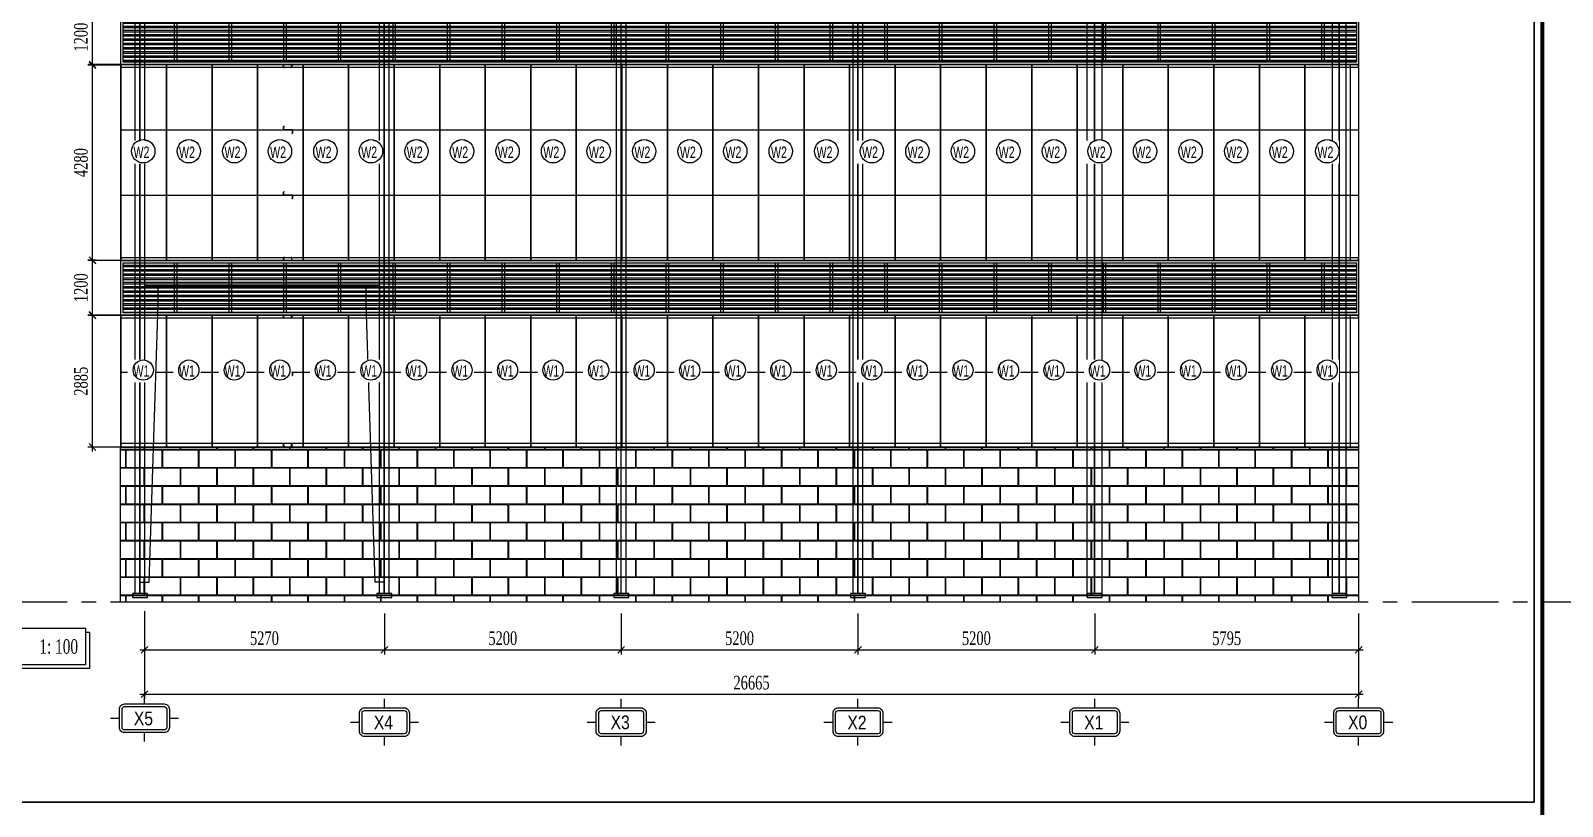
# Model space of a CAD drawing. Header units: inches. Extents: x 315041 to 662841, y -45540 to -35018.
# Drawn here: x 331642.9 to 331979.3, y -38640 to -38469.7 of the extents above; entities that cross this region are included whole.
import ezdxf
from ezdxf.enums import TextEntityAlignment as Align

# ---------------------------------------------------------------- set-up
doc = ezdxf.new("R2010")
doc.units = ezdxf.units.IN
doc.header["$MEASUREMENT"] = 0
doc.linetypes.add('CENTER2', pattern=[28.575, 19.05, -3.175, 3.175, -3.175])
doc.layers.add('0_HATCH', color=252, linetype='Continuous', lineweight=9)
for name, color, linetype in [('2', 2, 'Continuous'), ('3', 3, 'Continuous'), ('4', 4, 'Continuous'), ('7', 7, 'Continuous'), ('8', 8, 'Continuous'), ('9', 9, 'Continuous'), ('BAO KHUNG', 31, 'Continuous')]:
    doc.layers.add(name, color=color, linetype=linetype)
doc.styles.add('hx2', font='VHARIALN.TTF')
doc.styles.add('ST1', font='times.ttf', dxfattribs={"width": 0.7})
doc.styles.add('ST1H', font='vnshxh.shx', dxfattribs={"width": 0.7})
doc.dimstyles.new('100', dxfattribs={"dimtxt": 3, "dimasz": 1.5, "dimexe": 1, "dimexo": 0, "dimgap": 1, "dimtad": 1, "dimdec": 0, "dimlfac": 100, "dimzin": 0, "dimdsep": 46, "dimtxsty": 'ST1', "dimblk": 'OBLIQUE', "dimcen": 1, "dimdle": 1, "dimclrd": 8, "dimclre": 8, "dimclrt": 3, "dimadec": 0, "dimazin": 0, "dimtfac": 1, "dimtdec": 0, "dimtix": 1, "dimtmove": 1, "dimatfit": 3, "dimfxl": 0, "dimtfill": 1, "dimtolj": 1, "dimtzin": 0, "dimlwd": -1, "dimlwe": -1, "dimarcsym": 1})

# ---------------------------------------------------------------- blocks, each defined once
blk = doc.blocks.new('A$C75D82031')
at = {"layer": '7', "color": 147, "linetype": 'Continuous'}
blk.add_lwpolyline([(12.33, 57.61), (581.67, 57.61), (581.67, 409.19), (12.33, 409.19)], close=True, dxfattribs=at)
at = {"layer": 'BAO KHUNG', "color": 167, "linetype": 'Continuous', "const_width": 0.871}
blk.add_lwpolyline([(10.59, 9.07), (583.41, 9.07), (583.41, 410.93), (10.59, 410.93)], close=True, dxfattribs=at)
blk = doc.blocks.new('TENTRUC')
at = {"layer": '7'}
for p, q in [((0, 8.27), (0, 10.26)), ((-7.48, 5.13), (-5.48, 5.13)), ((5.48, 5.13), (7.48, 5.13)), ((0, 0), (0, 2))]:
    blk.add_line(p, q, dxfattribs=at)
blk.add_lwpolyline([(-4.36, 8.27), (4.36, 8.27, -0.414214), (5.48, 7.14), (5.48, 3.12, -0.414214), (4.36, 2), (-4.36, 2, -0.414214), (-5.48, 3.12), (-5.48, 7.14, -0.414214)], format="xyb", close=True, dxfattribs=at)
at = {"layer": '8', "ltscale": 15}
blk.add_lwpolyline([(-4.36, 7.68), (4.36, 7.68, -0.414214), (4.9, 7.14), (4.9, 3.12, -0.414214), (4.36, 2.58), (-4.36, 2.58, -0.414214), (-4.9, 3.12), (-4.9, 7.14, -0.414214)], format="xyb", close=True, dxfattribs=at)
at = {"layer": '3', "style": 'hx2'}
blk.add_attdef('TR', text='', height=2.9, dxfattribs=at).set_placement((-0.16, 3.83), align=Align.CENTER)
blk = doc.blocks.new('_Oblique')
at = {"color": 0, "linetype": 'ByBlock', "lineweight": -2}
blk.add_line((-0.5, -0.5), (0.5, 0.5), dxfattribs=at)
blk = doc.blocks.new('*D971')
at = {"color": 8, "linetype": 'Continuous', "transparency": 16777216}
for p, q in [((331667.89, -38597.13), (331667.89, -38606.65)), ((331720.59, -38597.68), (331720.59, -38606.65)), ((331666.89, -38605.65), (331721.59, -38605.65))]:
    blk.add_line(p, q, dxfattribs=at)
at = {"layer": 'Defpoints', "color": 0, "transparency": 16777216}
for p in [(331667.89, -38597.13), (331720.59, -38597.68), (331720.59, -38605.65)]:
    blk.add_point(p, dxfattribs=at)
at = {"color": 8, "transparency": 16777216, "xscale": 1.5, "yscale": 1.5, "zscale": 1.5, "rotation": 180}
blk.add_blockref('_Oblique', (331667.89, -38605.65), dxfattribs=at)
at = {"color": 8, "transparency": 16777216, "xscale": 1.5, "yscale": 1.5, "zscale": 1.5}
blk.add_blockref('_Oblique', (331720.59, -38605.65), dxfattribs=at)
at = {"color": 3, "transparency": 16777216, "insert": (331694.24, -38603.12), "char_height": 3, "attachment_point": 5, "style": 'ST1', "bg_fill": 3, "box_fill_scale": 1.25, "bg_fill_color": 256, "bg_fill_true_color": 13158600, "bg_fill_transparency": 11135512}
blk.add_mtext('\\A1;5270', dxfattribs=at)
blk = doc.blocks.new('*D972')
at = {"color": 8, "linetype": 'Continuous', "transparency": 16777216}
for p, q in [((331720.59, -38597.68), (331720.59, -38606.65)), ((331772.59, -38597.68), (331772.59, -38606.65)), ((331719.59, -38605.65), (331773.59, -38605.65))]:
    blk.add_line(p, q, dxfattribs=at)
at = {"layer": 'Defpoints', "color": 0, "transparency": 16777216}
for p in [(331720.59, -38597.68), (331772.59, -38597.68), (331772.59, -38605.65)]:
    blk.add_point(p, dxfattribs=at)
at = {"color": 8, "transparency": 16777216, "xscale": 1.5, "yscale": 1.5, "zscale": 1.5, "rotation": 180}
blk.add_blockref('_Oblique', (331720.59, -38605.65), dxfattribs=at)
at = {"color": 8, "transparency": 16777216, "xscale": 1.5, "yscale": 1.5, "zscale": 1.5}
blk.add_blockref('_Oblique', (331772.59, -38605.65), dxfattribs=at)
at = {"color": 3, "transparency": 16777216, "insert": (331746.59, -38603.12), "char_height": 3, "attachment_point": 5, "style": 'ST1', "bg_fill": 3, "box_fill_scale": 1.25, "bg_fill_color": 256, "bg_fill_true_color": 13158600, "bg_fill_transparency": 11615368}
blk.add_mtext('\\A1;5200', dxfattribs=at)
blk = doc.blocks.new('*D973')
at = {"color": 8, "linetype": 'Continuous', "transparency": 16777216}
for p, q in [((331772.59, -38597.68), (331772.59, -38606.65)), ((331824.59, -38597.68), (331824.59, -38606.65)), ((331771.59, -38605.65), (331825.59, -38605.65))]:
    blk.add_line(p, q, dxfattribs=at)
at = {"layer": 'Defpoints', "color": 0, "transparency": 16777216}
for p in [(331772.59, -38597.68), (331824.59, -38597.68), (331824.59, -38605.65)]:
    blk.add_point(p, dxfattribs=at)
at = {"color": 8, "transparency": 16777216, "xscale": 1.5, "yscale": 1.5, "zscale": 1.5, "rotation": 180}
blk.add_blockref('_Oblique', (331772.59, -38605.65), dxfattribs=at)
at = {"color": 8, "transparency": 16777216, "xscale": 1.5, "yscale": 1.5, "zscale": 1.5}
blk.add_blockref('_Oblique', (331824.59, -38605.65), dxfattribs=at)
at = {"color": 3, "transparency": 16777216, "insert": (331798.59, -38603.12), "char_height": 3, "attachment_point": 5, "style": 'ST1', "bg_fill": 3, "box_fill_scale": 1.25, "bg_fill_color": 256, "bg_fill_true_color": 13158600, "bg_fill_transparency": 0}
blk.add_mtext('\\A1;5200', dxfattribs=at)
blk = doc.blocks.new('*D974')
at = {"color": 8, "linetype": 'Continuous', "transparency": 16777216}
for p, q in [((331824.59, -38597.68), (331824.59, -38606.65)), ((331876.59, -38597.68), (331876.59, -38606.65)), ((331823.59, -38605.65), (331877.59, -38605.65))]:
    blk.add_line(p, q, dxfattribs=at)
at = {"layer": 'Defpoints', "color": 0, "transparency": 16777216}
for p in [(331824.59, -38597.68), (331876.59, -38597.68), (331876.59, -38605.65)]:
    blk.add_point(p, dxfattribs=at)
at = {"color": 8, "transparency": 16777216, "xscale": 1.5, "yscale": 1.5, "zscale": 1.5, "rotation": 180}
blk.add_blockref('_Oblique', (331824.59, -38605.65), dxfattribs=at)
at = {"color": 8, "transparency": 16777216, "xscale": 1.5, "yscale": 1.5, "zscale": 1.5}
blk.add_blockref('_Oblique', (331876.59, -38605.65), dxfattribs=at)
at = {"color": 3, "transparency": 16777216, "insert": (331850.59, -38603.12), "char_height": 3, "attachment_point": 5, "style": 'ST1', "bg_fill": 3, "box_fill_scale": 1.25, "bg_fill_color": 256, "bg_fill_true_color": 13158600, "bg_fill_transparency": 11615368}
blk.add_mtext('\\A1;5200', dxfattribs=at)
blk = doc.blocks.new('*D975')
at = {"color": 8, "linetype": 'Continuous', "transparency": 16777216}
for p, q in [((331876.59, -38597.68), (331876.59, -38606.65)), ((331934.54, -38597.68), (331934.54, -38606.65)), ((331875.59, -38605.65), (331935.54, -38605.65))]:
    blk.add_line(p, q, dxfattribs=at)
at = {"layer": 'Defpoints', "color": 0, "transparency": 16777216}
for p in [(331876.59, -38597.68), (331934.54, -38597.68), (331934.54, -38605.65)]:
    blk.add_point(p, dxfattribs=at)
at = {"color": 8, "transparency": 16777216, "xscale": 1.5, "yscale": 1.5, "zscale": 1.5, "rotation": 180}
blk.add_blockref('_Oblique', (331876.59, -38605.65), dxfattribs=at)
at = {"color": 8, "transparency": 16777216, "xscale": 1.5, "yscale": 1.5, "zscale": 1.5}
blk.add_blockref('_Oblique', (331934.54, -38605.65), dxfattribs=at)
at = {"color": 3, "transparency": 16777216, "insert": (331905.56, -38603.12), "char_height": 3, "attachment_point": 5, "style": 'ST1', "bg_fill": 3, "box_fill_scale": 1.25, "bg_fill_color": 256, "bg_fill_true_color": 13158600, "bg_fill_transparency": 11615368}
blk.add_mtext('\\A1;5795', dxfattribs=at)
blk = doc.blocks.new('*D976')
at = {"color": 8, "linetype": 'Continuous', "transparency": 16777216}
for p, q in [((331667.89, -38597.68), (331667.89, -38616.4)), ((331934.54, -38597.68), (331934.54, -38616.4)), ((331666.89, -38615.4), (331935.54, -38615.4))]:
    blk.add_line(p, q, dxfattribs=at)
at = {"layer": 'Defpoints', "color": 0, "transparency": 16777216}
for p in [(331667.89, -38597.68), (331934.54, -38597.68), (331934.54, -38615.4)]:
    blk.add_point(p, dxfattribs=at)
at = {"color": 8, "transparency": 16777216, "xscale": 1.5, "yscale": 1.5, "zscale": 1.5, "rotation": 180}
blk.add_blockref('_Oblique', (331667.89, -38615.4), dxfattribs=at)
at = {"color": 8, "transparency": 16777216, "xscale": 1.5, "yscale": 1.5, "zscale": 1.5}
blk.add_blockref('_Oblique', (331934.54, -38615.4), dxfattribs=at)
at = {"color": 3, "transparency": 16777216, "insert": (331801.21, -38612.87), "char_height": 3, "attachment_point": 5, "style": 'ST1', "bg_fill": 3, "box_fill_scale": 1.25, "bg_fill_color": 256, "bg_fill_true_color": 13158600, "bg_fill_transparency": 4522052}
blk.add_mtext('\\A1;26665', dxfattribs=at)
blk = doc.blocks.new('225')
at = {"true_color": 0xc0a22a}
h = blk.add_hatch(dxfattribs=at)
h.set_pattern_fill('ANSI32', color=42, scale=2.5, angle=135, style=0)
h.set_pattern_definition([(180, (6350.22, -4524.031), (-2e-16, -0.9375), []), (180, (6349.9075, -4523.7185), (-2e-16, -0.9375), [])])
h.paths.add_polyline_path([(330935.33, -41865.87), (331206.13, -41865.87), (331206.13, -41876.87), (330935.33, -41876.87)])
at = {"color": 42, "true_color": 0xc0a22a}
for points in [[(330934.83, -41865.37), (331206.63, -41865.37), (331206.63, -41877.37), (330934.83, -41877.37)], [(330935.33, -41865.87), (331206.13, -41865.87), (331206.13, -41876.87), (330935.33, -41876.87)], [(330947.07, -41865.87), (330947.07, -41876.87), (330946.57, -41876.87), (330946.57, -41865.87)], [(330959.07, -41865.87), (330959.07, -41876.87), (330958.57, -41876.87), (330958.57, -41865.87)], [(330971.07, -41865.87), (330971.07, -41876.87), (330970.57, -41876.87), (330970.57, -41865.87)], [(330983.07, -41865.87), (330983.07, -41876.87), (330982.57, -41876.87), (330982.57, -41865.87)], [(330995.07, -41865.87), (330995.07, -41876.87), (330994.57, -41876.87), (330994.57, -41865.87)], [(331007.07, -41865.87), (331007.07, -41876.87), (331006.57, -41876.87), (331006.57, -41865.87)], [(331019.07, -41865.87), (331019.07, -41876.87), (331018.57, -41876.87), (331018.57, -41865.87)], [(331031.07, -41865.87), (331031.07, -41876.87), (331030.57, -41876.87), (331030.57, -41865.87)], [(331043.07, -41865.87), (331043.07, -41876.87), (331042.57, -41876.87), (331042.57, -41865.87)], [(331055.07, -41865.87), (331055.07, -41876.87), (331054.57, -41876.87), (331054.57, -41865.87)], [(331067.07, -41865.87), (331067.07, -41876.87), (331066.57, -41876.87), (331066.57, -41865.87)], [(331079.07, -41865.87), (331079.07, -41876.87), (331078.57, -41876.87), (331078.57, -41865.87)], [(331091.07, -41865.87), (331091.07, -41876.87), (331090.57, -41876.87), (331090.57, -41865.87)], [(331103.07, -41865.87), (331103.07, -41876.87), (331102.57, -41876.87), (331102.57, -41865.87)], [(331115.07, -41865.87), (331115.07, -41876.87), (331114.57, -41876.87), (331114.57, -41865.87)], [(331127.07, -41865.87), (331127.07, -41876.87), (331126.57, -41876.87), (331126.57, -41865.87)], [(331139.07, -41865.87), (331139.07, -41876.87), (331138.57, -41876.87), (331138.57, -41865.87)], [(331151.07, -41865.87), (331151.07, -41876.87), (331150.57, -41876.87), (331150.57, -41865.87)], [(331163.07, -41865.87), (331163.07, -41876.87), (331162.57, -41876.87), (331162.57, -41865.87)], [(331175.07, -41865.87), (331175.07, -41876.87), (331174.57, -41876.87), (331174.57, -41865.87)], [(331187.07, -41865.87), (331187.07, -41876.87), (331186.57, -41876.87), (331186.57, -41865.87)], [(331187.07, -41865.87), (331187.07, -41876.87), (331186.57, -41876.87), (331186.57, -41865.87)], [(331187.07, -41865.87), (331187.07, -41876.87), (331186.57, -41876.87), (331186.57, -41865.87)], [(331199.07, -41865.87), (331199.07, -41876.87), (331198.57, -41876.87), (331198.57, -41865.87)]]:
    blk.add_lwpolyline(points, close=True, dxfattribs=at)
blk = doc.blocks.new('*D1064')
at = {"color": 8, "linetype": 'Continuous', "transparency": 16777216}
for p, q in [((331662.74, -38520.17), (331655.48, -38520.17)), ((331656.48, -38533.17), (331656.48, -38519.17)), ((331662.74, -38532.17), (331655.48, -38532.17))]:
    blk.add_line(p, q, dxfattribs=at)
at = {"layer": 'Defpoints', "color": 0, "transparency": 16777216}
for p in [(331656.48, -38520.17), (331662.74, -38520.17), (331662.74, -38532.17)]:
    blk.add_point(p, dxfattribs=at)
at = {"color": 8, "transparency": 16777216, "xscale": 1.5, "yscale": 1.5, "zscale": 1.5}
for p, rotation in [((331656.48, -38520.17), 90), ((331656.48, -38532.17), 270)]:
    blk.add_blockref('_Oblique', p, dxfattribs=dict(at, rotation=rotation))
at = {"color": 3, "transparency": 16777216, "insert": (331653.95, -38526.17), "char_height": 3, "attachment_point": 5, "rotation": 90, "style": 'ST1', "bg_fill": 3, "box_fill_scale": 1.25, "bg_fill_color": 256, "bg_fill_true_color": 13158600, "bg_fill_transparency": 1019152}
blk.add_mtext('\\A1;1200', dxfattribs=at)
blk = doc.blocks.new('*D1065')
at = {"color": 8, "linetype": 'Continuous', "transparency": 16777216}
for p, q in [((331656.48, -38478.17), (331656.48, -38464.17)), ((331662.74, -38465.17), (331655.48, -38465.17)), ((331662.74, -38477.17), (331655.48, -38477.17))]:
    blk.add_line(p, q, dxfattribs=at)
at = {"layer": 'Defpoints', "color": 0, "transparency": 16777216}
for p in [(331656.48, -38465.17), (331662.74, -38465.17), (331662.74, -38477.17)]:
    blk.add_point(p, dxfattribs=at)
at = {"color": 8, "transparency": 16777216, "xscale": 1.5, "yscale": 1.5, "zscale": 1.5}
for p, rotation in [((331656.48, -38465.17), 90), ((331656.48, -38477.17), 270)]:
    blk.add_blockref('_Oblique', p, dxfattribs=dict(at, rotation=rotation))
at = {"color": 3, "transparency": 16777216, "insert": (331653.95, -38471.17), "char_height": 3, "attachment_point": 5, "rotation": 90, "style": 'ST1', "bg_fill": 3, "box_fill_scale": 1.25, "bg_fill_color": 256, "bg_fill_true_color": 13158600, "bg_fill_transparency": 1019152}
blk.add_mtext('\\A1;1200', dxfattribs=at)
blk = doc.blocks.new('*D1068')
at = {"color": 8, "linetype": 'Continuous', "transparency": 16777216}
for p, q in [((331656.48, -38562.13), (331656.48, -38531.27)), ((331662.74, -38532.27), (331655.48, -38532.27)), ((331662.74, -38561.13), (331655.48, -38561.13))]:
    blk.add_line(p, q, dxfattribs=at)
at = {"layer": 'Defpoints', "color": 0, "transparency": 16777216}
for p in [(331656.48, -38532.27), (331662.74, -38532.27), (331662.74, -38561.13)]:
    blk.add_point(p, dxfattribs=at)
at = {"color": 8, "transparency": 16777216, "xscale": 1.5, "yscale": 1.5, "zscale": 1.5}
for p, rotation in [((331656.48, -38532.27), 90), ((331656.48, -38561.13), 270)]:
    blk.add_blockref('_Oblique', p, dxfattribs=dict(at, rotation=rotation))
at = {"color": 6, "transparency": 16777216, "insert": (331653.95, -38546.7), "char_height": 3, "attachment_point": 5, "rotation": 90, "style": 'ST1', "bg_fill": 3, "box_fill_scale": 1.25, "bg_fill_color": 256, "bg_fill_true_color": 13158600, "bg_fill_transparency": 1019152}
blk.add_mtext('\\A1;2885', dxfattribs=at)
blk = doc.blocks.new('*D1069')
at = {"color": 8, "linetype": 'Continuous', "transparency": 16777216}
for p, q in [((331662.74, -38477.3), (331655.48, -38477.3)), ((331656.48, -38521.1), (331656.48, -38476.3)), ((331657.32, -38520.1), (331655.48, -38520.1))]:
    blk.add_line(p, q, dxfattribs=at)
at = {"layer": 'Defpoints', "color": 0, "transparency": 16777216}
for p in [(331656.48, -38477.3), (331662.74, -38477.3), (331657.32, -38520.1)]:
    blk.add_point(p, dxfattribs=at)
at = {"color": 8, "transparency": 16777216, "xscale": 1.5, "yscale": 1.5, "zscale": 1.5}
for p, rotation in [((331656.48, -38477.3), 90), ((331656.48, -38520.1), 270)]:
    blk.add_blockref('_Oblique', p, dxfattribs=dict(at, rotation=rotation))
at = {"color": 4, "transparency": 16777216, "insert": (331653.95, -38498.7), "char_height": 3, "attachment_point": 5, "rotation": 90, "style": 'ST1', "bg_fill": 3, "box_fill_scale": 1.25, "bg_fill_color": 256, "bg_fill_true_color": 13158600, "bg_fill_transparency": 1019152}
blk.add_mtext('\\A1;4280', dxfattribs=at)

msp = doc.modelspace()

# ---------------------------------------------------------------- hatches: boundary and pattern name
at = {"layer": '0_HATCH'}
h = msp.add_hatch(dxfattribs=at)
h.set_pattern_fill('AR-B816C,_O', color=9, scale=0.5)
h.set_pattern_definition([(0, (727.91, 3510.1933), (4, 4), [7.8125, -0.1875]), (0, (723.91, 3510.381), (4, 4), [7.8125, -0.1875]), (90, (727.91, 3510.1933), (-4, 4), [-4.1875, 3.8125]), (90, (727.7227, 3510.1933), (-4, 4), [-4.1875, 3.8125])])
h.paths.add_polyline_path([(331662.6366, -38561.1758), (331934.5368, -38561.1758), (331934.5368, -38595.1758), (331662.6366, -38595.1758)])
at = {"layer": '2'}
h = msp.add_hatch(dxfattribs=at)
h.set_pattern_fill('ANSI31', color=9, scale=0.15, angle=90, style=0)
h.set_pattern_definition([(135, (327731.801542, -52320.896993), (-0.013258252147, -0.013258252147), [])])
h.paths.add_polyline_path([(331698.4322, -38490.8283), (331698.4322, -38491.5083), (331700.4132, -38491.5083), (331700.4132, -38492.1614), (331700.2773, -38492.2972), (331700.2908, -38492.3107), (331700.4322, -38492.1693), (331700.4322, -38491.4893), (331698.4512, -38491.4893), (331698.4512, -38490.8361), (331698.587, -38490.7003), (331698.5736, -38490.6868)])
h = msp.add_hatch(dxfattribs=at)
h.set_pattern_fill('ANSI31', color=9, scale=0.15, angle=90, style=0)
h.set_pattern_definition([(135, (327731.801542, -52335.230327), (-0.013258252147, -0.013258252147), [])])
h.paths.add_polyline_path([(331698.4322, -38505.1616), (331698.4322, -38505.8416), (331700.4132, -38505.8416), (331700.4132, -38506.4947), (331700.2773, -38506.6306), (331700.2908, -38506.644), (331700.4322, -38506.5026), (331700.4322, -38505.8226), (331698.4512, -38505.8226), (331698.4512, -38505.1695), (331698.587, -38505.0336), (331698.5736, -38505.0202)])
h = msp.add_hatch(dxfattribs=at)
h.set_pattern_fill('ANSI31', color=9, scale=0.15, angle=90, style=0)
h.set_pattern_definition([(135, (327731.801542, -52374.09452), (-0.013258252147, -0.013258252147), [])])
h.paths.add_polyline_path([(331698.4322, -38544.0258), (331698.4322, -38544.7058), (331700.4132, -38544.7058), (331700.4132, -38545.3589), (331700.2773, -38545.4948), (331700.2908, -38545.5082), (331700.4322, -38545.3668), (331700.4322, -38544.6868), (331698.4512, -38544.6868), (331698.4512, -38544.0337), (331698.587, -38543.8978), (331698.5736, -38543.8844)])

# ---------------------------------------------------------------- linework, layer by layer
at = {"color": 8, "linetype": 'CENTER2'}
msp.add_line((335537.1113, -38595.1758), (330315.4765, -38595.1758), dxfattribs=at)
at = {"color": 9}
msp.add_lwpolyline([(331662.7366, -38300.1758), (331934.5368, -38300.1758), (331934.5368, -38561.1758), (331662.7366, -38561.1758)], close=True, dxfattribs=at)
at = {"color": 4}
for points in [[(331662.7366, -38520.1049), (331672.7366, -38520.1049), (331672.7366, -38477.2749), (331662.7366, -38477.2749)], [(331672.7366, -38520.1049), (331682.7366, -38520.1049), (331682.7366, -38477.2749), (331672.7366, -38477.2749)], [(331682.7366, -38520.1049), (331692.7366, -38520.1049), (331692.7366, -38477.2749), (331682.7366, -38477.2749)], [(331692.7366, -38520.1049), (331702.7366, -38520.1049), (331702.7366, -38477.2749), (331692.7366, -38477.2749)], [(331702.7366, -38520.1049), (331712.7366, -38520.1049), (331712.7366, -38477.2749), (331702.7366, -38477.2749)], [(331712.7366, -38520.1049), (331722.7366, -38520.1049), (331722.7366, -38477.2749), (331712.7366, -38477.2749)], [(331722.7366, -38520.1049), (331732.7366, -38520.1049), (331732.7366, -38477.2749), (331722.7366, -38477.2749)], [(331732.7366, -38520.1049), (331742.7366, -38520.1049), (331742.7366, -38477.2749), (331732.7366, -38477.2749)], [(331742.7366, -38520.1049), (331752.7366, -38520.1049), (331752.7366, -38477.2749), (331742.7366, -38477.2749)], [(331752.7366, -38520.1049), (331762.7366, -38520.1049), (331762.7366, -38477.2749), (331752.7366, -38477.2749)], [(331762.7366, -38520.1049), (331772.7366, -38520.1049), (331772.7366, -38477.2749), (331762.7366, -38477.2749)], [(331772.7366, -38520.1049), (331782.7366, -38520.1049), (331782.7366, -38477.2749), (331772.7366, -38477.2749)], [(331782.7366, -38520.1049), (331792.7366, -38520.1049), (331792.7366, -38477.2749), (331782.7366, -38477.2749)], [(331792.7366, -38520.1049), (331802.7366, -38520.1049), (331802.7366, -38477.2749), (331792.7366, -38477.2749)], [(331802.7366, -38520.1049), (331812.7366, -38520.1049), (331812.7366, -38477.2749), (331802.7366, -38477.2749)], [(331812.7366, -38520.1049), (331822.7366, -38520.1049), (331822.7366, -38477.2749), (331812.7366, -38477.2749)], [(331822.7366, -38520.1049), (331832.7366, -38520.1049), (331832.7366, -38477.2749), (331822.7366, -38477.2749)], [(331832.7366, -38520.1049), (331842.7366, -38520.1049), (331842.7366, -38477.2749), (331832.7366, -38477.2749)], [(331842.7366, -38520.1049), (331852.7366, -38520.1049), (331852.7366, -38477.2749), (331842.7366, -38477.2749)], [(331852.7366, -38520.1049), (331862.7366, -38520.1049), (331862.7366, -38477.2749), (331852.7366, -38477.2749)], [(331862.7366, -38520.1049), (331872.7366, -38520.1049), (331872.7366, -38477.2749), (331862.7366, -38477.2749)], [(331872.7366, -38520.1049), (331882.7366, -38520.1049), (331882.7366, -38477.2749), (331872.7366, -38477.2749)], [(331882.7366, -38520.1049), (331892.7366, -38520.1049), (331892.7366, -38477.2749), (331882.7366, -38477.2749)], [(331892.7366, -38520.1049), (331902.7366, -38520.1049), (331902.7366, -38477.2749), (331892.7366, -38477.2749)], [(331902.7366, -38520.1049), (331912.7366, -38520.1049), (331912.7366, -38477.2749), (331902.7366, -38477.2749)], [(331912.7366, -38520.1049), (331922.7366, -38520.1049), (331922.7366, -38477.2749), (331912.7366, -38477.2749)], [(331922.7366, -38520.1049), (331932.7366, -38520.1049), (331932.7366, -38477.2749), (331922.7366, -38477.2749)]]:
    msp.add_lwpolyline(points, close=True, dxfattribs=at)
at = {"color": 6}
for points in [[(331662.7366, -38561.1258), (331672.7366, -38561.1258), (331672.7366, -38532.2749), (331662.7366, -38532.2749)], [(331672.7366, -38561.1258), (331682.7366, -38561.1258), (331682.7366, -38532.2749), (331672.7366, -38532.2749)], [(331682.7366, -38561.1258), (331692.7366, -38561.1258), (331692.7366, -38532.2749), (331682.7366, -38532.2749)], [(331692.7366, -38561.1258), (331702.7366, -38561.1258), (331702.7366, -38532.2749), (331692.7366, -38532.2749)], [(331702.7366, -38561.1258), (331712.7366, -38561.1258), (331712.7366, -38532.2749), (331702.7366, -38532.2749)], [(331712.7366, -38561.1258), (331722.7366, -38561.1258), (331722.7366, -38532.2749), (331712.7366, -38532.2749)], [(331722.7366, -38561.1258), (331732.7366, -38561.1258), (331732.7366, -38532.2749), (331722.7366, -38532.2749)], [(331732.7366, -38561.1258), (331742.7366, -38561.1258), (331742.7366, -38532.2749), (331732.7366, -38532.2749)], [(331742.7366, -38561.1258), (331752.7366, -38561.1258), (331752.7366, -38532.2749), (331742.7366, -38532.2749)], [(331752.7366, -38561.1258), (331762.7366, -38561.1258), (331762.7366, -38532.2749), (331752.7366, -38532.2749)], [(331762.7366, -38561.1258), (331772.7366, -38561.1258), (331772.7366, -38532.2749), (331762.7366, -38532.2749)], [(331772.7366, -38561.1258), (331782.7366, -38561.1258), (331782.7366, -38532.2749), (331772.7366, -38532.2749)], [(331782.7366, -38561.1258), (331792.7366, -38561.1258), (331792.7366, -38532.2749), (331782.7366, -38532.2749)], [(331792.7366, -38561.1258), (331802.7366, -38561.1258), (331802.7366, -38532.2749), (331792.7366, -38532.2749)], [(331802.7366, -38561.1258), (331812.7366, -38561.1258), (331812.7366, -38532.2749), (331802.7366, -38532.2749)], [(331812.7366, -38561.1258), (331822.7366, -38561.1258), (331822.7366, -38532.2749), (331812.7366, -38532.2749)], [(331822.7366, -38561.1258), (331832.7366, -38561.1258), (331832.7366, -38532.2749), (331822.7366, -38532.2749)], [(331832.7366, -38561.1258), (331842.7366, -38561.1258), (331842.7366, -38532.2749), (331832.7366, -38532.2749)], [(331842.7366, -38561.1258), (331852.7366, -38561.1258), (331852.7366, -38532.2749), (331842.7366, -38532.2749)], [(331852.7366, -38561.1258), (331862.7366, -38561.1258), (331862.7366, -38532.2749), (331852.7366, -38532.2749)], [(331862.7366, -38561.1258), (331872.7366, -38561.1258), (331872.7366, -38532.2749), (331862.7366, -38532.2749)], [(331872.7366, -38561.1258), (331882.7366, -38561.1258), (331882.7366, -38532.2749), (331872.7366, -38532.2749)], [(331882.7366, -38561.1258), (331892.7366, -38561.1258), (331892.7366, -38532.2749), (331882.7366, -38532.2749)], [(331892.7366, -38561.1258), (331902.7366, -38561.1258), (331902.7366, -38532.2749), (331892.7366, -38532.2749)], [(331902.7366, -38561.1258), (331912.7366, -38561.1258), (331912.7366, -38532.2749), (331902.7366, -38532.2749)], [(331912.7366, -38561.1258), (331922.7366, -38561.1258), (331922.7366, -38532.2749), (331912.7366, -38532.2749)], [(331922.7366, -38561.1258), (331932.7366, -38561.1258), (331932.7366, -38532.2749), (331922.7366, -38532.2749)]]:
    msp.add_lwpolyline(points, close=True, dxfattribs=at)
msp.add_lwpolyline([(331586.8662, -38600.9086), (331654.9431, -38600.9086), (331654.9431, -38608.9275), (331586.8662, -38608.9275)], close=True)
at = {"layer": '2', "color": 9}
for p, q in [((331662.7366, -38491.5083), (331934.4368, -38491.5083)), ((331662.7366, -38505.8416), (331934.4368, -38505.8416)), ((331662.7366, -38544.7058), (331934.4368, -38544.7058)), ((331662.7366, -38560.3234), (331934.4368, -38560.3234))]:
    msp.add_line(p, q, dxfattribs=at)
for points in [[(331934.4368, -38477.1749), (331662.7366, -38477.1749)], [(331934.4368, -38520.1749), (331662.7366, -38520.1749)], [(331662.7366, -38532.1749), (331934.4368, -38532.1749)]]:
    msp.add_lwpolyline(points, dxfattribs=at)
at = {"layer": '2', "color": 9, "ltscale": 50}
for points in [[(331700.0322, -38477.8049), (331700.2122, -38477.8049), (331700.2122, -38477.1949), (331698.4522, -38477.1949), (331698.4522, -38477.8049), (331698.6322, -38477.8049), (331698.6322, -38477.8249), (331698.4522, -38477.8249, -0.41421356), (331698.4322, -38477.8049), (331698.4322, -38477.1949, -0.41421356), (331698.4522, -38477.1749), (331700.2122, -38477.1749, -0.41421356), (331700.2322, -38477.1949), (331700.2322, -38477.8049, -0.41421356), (331700.2122, -38477.8249), (331700.0322, -38477.8249), (331700.0322, -38477.8049)], [(331700.0322, -38519.5449), (331700.2122, -38519.5449), (331700.2122, -38520.1549), (331698.4522, -38520.1549), (331698.4522, -38519.5449), (331698.6322, -38519.5449), (331698.6322, -38519.5249), (331698.4522, -38519.5249, 0.41421356), (331698.4322, -38519.5449), (331698.4322, -38520.1549, 0.41421356), (331698.4522, -38520.1749), (331700.2122, -38520.1749, 0.41421356), (331700.2322, -38520.1549), (331700.2322, -38519.5449, 0.41421356), (331700.2122, -38519.5249), (331700.0322, -38519.5249), (331700.0322, -38519.5449)], [(331700.0322, -38532.8049), (331700.2122, -38532.8049), (331700.2122, -38532.1949), (331698.4522, -38532.1949), (331698.4522, -38532.8049), (331698.6322, -38532.8049), (331698.6322, -38532.8249), (331698.4522, -38532.8249, -0.41421356), (331698.4322, -38532.8049), (331698.4322, -38532.1949, -0.41421356), (331698.4522, -38532.1749), (331700.2122, -38532.1749, -0.41421356), (331700.2322, -38532.1949), (331700.2322, -38532.8049, -0.41421356), (331700.2122, -38532.8249), (331700.0322, -38532.8249), (331700.0322, -38532.8049)], [(331700.0322, -38560.9534), (331700.2122, -38560.9534), (331700.2122, -38560.3434), (331698.4522, -38560.3434), (331698.4522, -38560.9534), (331698.6322, -38560.9534), (331698.6322, -38560.9734), (331698.4522, -38560.9734, -0.41421356), (331698.4322, -38560.9534), (331698.4322, -38560.3434, -0.41421356), (331698.4522, -38560.3234), (331700.2122, -38560.3234, -0.41421356), (331700.2322, -38560.3434), (331700.2322, -38560.9534, -0.41421356), (331700.2122, -38560.9734), (331700.0322, -38560.9734), (331700.0322, -38560.9534)]]:
    msp.add_lwpolyline(points, format="xyb", dxfattribs=at)
at = {"layer": '2', "color": 9}
for points in [[(331698.4322, -38490.8283), (331698.4322, -38491.5083), (331700.4132, -38491.5083), (331700.4132, -38492.1614), (331700.2773, -38492.2972), (331700.2908, -38492.3107), (331700.4322, -38492.1693), (331700.4322, -38491.4893), (331698.4512, -38491.4893), (331698.4512, -38490.8361), (331698.587, -38490.7003), (331698.5736, -38490.6868)], [(331698.4322, -38505.1616), (331698.4322, -38505.8416), (331700.4132, -38505.8416), (331700.4132, -38506.4947), (331700.2773, -38506.6306), (331700.2908, -38506.644), (331700.4322, -38506.5026), (331700.4322, -38505.8226), (331698.4512, -38505.8226), (331698.4512, -38505.1695), (331698.587, -38505.0336), (331698.5736, -38505.0202)], [(331698.4322, -38544.0258), (331698.4322, -38544.7058), (331700.4132, -38544.7058), (331700.4132, -38545.3589), (331700.2773, -38545.4948), (331700.2908, -38545.5082), (331700.4322, -38545.3668), (331700.4322, -38544.6868), (331698.4512, -38544.6868), (331698.4512, -38544.0337), (331698.587, -38543.8978), (331698.5736, -38543.8844)]]:
    msp.add_lwpolyline(points, close=True, dxfattribs=at)
at = {"layer": '4', "color": 9}
for p, q in [((331662.7366, -38477.1749), (331662.7366, -38477.8249)), ((331934.4368, -38477.1749), (331934.4368, -38477.8249)), ((331662.7366, -38519.5249), (331662.7366, -38520.1749)), ((331934.4368, -38519.5249), (331934.4368, -38520.1749)), ((331662.7366, -38532.1749), (331934.4368, -38532.1749))]:
    msp.add_line(p, q, dxfattribs=at)
for points in [[(331662.7366, -38477.1749), (331934.4368, -38477.1749)], [(331934.4368, -38477.8249), (331662.7366, -38477.8249)], [(331662.7366, -38519.5249), (331934.4368, -38519.5249)], [(331934.4368, -38520.1749), (331662.7366, -38520.1749)]]:
    msp.add_lwpolyline(points, dxfattribs=at)
msp.add_lwpolyline([(331934.4368, -38532.1749), (331934.4368, -38532.8249), (331662.7366, -38532.8249), (331662.7366, -38532.1749)], close=True, dxfattribs=at)
at = {"layer": '8', "color": 9}
for p, q in [((331665.8266, -38593.2861), (331665.8266, -38330.5724)), ((331667.9466, -38593.2861), (331667.9466, -38330.5724)), ((331719.5268, -38593.2861), (331719.5268, -38330.5724)), ((331721.6468, -38593.2861), (331721.6468, -38330.5724)), ((331771.5268, -38593.2861), (331771.5268, -38330.5724)), ((331773.6468, -38593.2861), (331773.6468, -38330.5724)), ((331823.5268, -38593.2861), (331823.5268, -38330.5724)), ((331825.6468, -38593.2861), (331825.6468, -38330.5724)), ((331874.9372, -38594.1783), (331874.9372, -38330.5724)), ((331878.2372, -38594.1783), (331878.2372, -38330.5724)), ((331928.787, -38593.2861), (331928.787, -38330.5724)), ((331931.787, -38593.2861), (331931.787, -38330.5724)), ((331666.8566, -38593.2861), (331666.8566, -38338.1219)), ((331666.9166, -38593.2861), (331666.9166, -38338.1219)), ((331720.5566, -38593.2861), (331720.5566, -38338.1219)), ((331720.6166, -38593.2861), (331720.6166, -38338.1219)), ((331772.5568, -38593.2861), (331772.5568, -38338.1219)), ((331772.6168, -38593.2861), (331772.6168, -38338.1219)), ((331824.5568, -38593.2861), (331824.5568, -38338.1219)), ((331824.6168, -38593.2861), (331824.6168, -38338.1219)), ((331876.5572, -38593.2861), (331876.5572, -38338.1219)), ((331876.6172, -38593.2861), (331876.6172, -38338.1219)), ((331930.257, -38593.2861), (331930.257, -38338.1219)), ((331930.317, -38593.2861), (331930.317, -38338.1219)), ((331670.9135, -38529.6783), (331670.9135, -38525.6733)), ((331716.5599, -38529.6783), (331716.5599, -38525.6733))]:
    msp.add_line(p, q, dxfattribs=at)
msp.add_lwpolyline([(331667.9466, -38525.6733), (331719.5268, -38525.6733), (331719.5268, -38529.6783), (331667.9466, -38529.6783)], close=True, dxfattribs=at)
for points in [[(331666.9166, -38590.7861), (331668.9166, -38590.7861), (331670.9135, -38529.6783)], [(331720.5568, -38590.7861), (331718.5568, -38590.7861), (331716.5599, -38529.6783)]]:
    msp.add_lwpolyline(points, dxfattribs=at)
at = {"layer": '8'}
for points in [[(331665.2366, -38593.6822), (331668.5366, -38593.6822), (331668.5366, -38593.2861), (331665.2366, -38593.2861)], [(331665.2366, -38594.1783), (331668.5366, -38594.1783), (331668.5366, -38593.6822), (331665.2366, -38593.6822)], [(331718.9368, -38593.6822), (331722.2368, -38593.6822), (331722.2368, -38593.2861), (331718.9368, -38593.2861)], [(331718.9368, -38594.1783), (331722.2368, -38594.1783), (331722.2368, -38593.6822), (331718.9368, -38593.6822)], [(331770.9368, -38593.6822), (331774.2368, -38593.6822), (331774.2368, -38593.2861), (331770.9368, -38593.2861)], [(331770.9368, -38594.1783), (331774.2368, -38594.1783), (331774.2368, -38593.6822), (331770.9368, -38593.6822)], [(331822.9368, -38593.6822), (331826.2368, -38593.6822), (331826.2368, -38593.2861), (331822.9368, -38593.2861)], [(331822.9368, -38594.1783), (331826.2368, -38594.1783), (331826.2368, -38593.6822), (331822.9368, -38593.6822)], [(331874.9372, -38593.6822), (331878.2372, -38593.6822), (331878.2372, -38593.2861), (331874.9372, -38593.2861)], [(331874.9372, -38594.1783), (331878.2372, -38594.1783), (331878.2372, -38593.6822), (331874.9372, -38593.6822)], [(331928.637, -38593.6822), (331931.937, -38593.6822), (331931.937, -38593.2861), (331928.637, -38593.2861)], [(331928.637, -38594.1783), (331931.937, -38594.1783), (331931.937, -38593.6822), (331928.637, -38593.6822)]]:
    msp.add_lwpolyline(points, close=True, dxfattribs=at)
at = {"layer": '9', "color": 9}
msp.add_lwpolyline([(331662.6366, -38561.1758), (331934.5368, -38561.1758), (331934.5368, -38595.1758), (331662.6366, -38595.1758)], close=True, dxfattribs=at)

# ---------------------------------------------------------------- block references
at = {"color": 1}
msp.add_blockref('A$C75D82031', (331391.4423, -38696.7186), dxfattribs=at)
at = {"color": 9}
for p in [(727.9102, 3400.1933), (727.9102, 3345.1933)]:
    msp.add_blockref('225', p, dxfattribs=at)
at = {"layer": '3'}
ref = msp.add_blockref('TENTRUC', (331667.8873, -38625.8038), dxfattribs=at)
ref.add_attrib('TR', 'x5', dxfattribs={"layer": '0', "height": 3, "style": 'hx2'}).set_placement((331667.671, -38622.1994), align=Align.CENTER)
ref = msp.add_blockref('TENTRUC', (331720.5875, -38626.661), dxfattribs=at)
ref.add_attrib('TR', 'x4', dxfattribs={"layer": '0', "height": 3, "style": 'hx2'}).set_placement((331720.3712, -38623.1077), align=Align.CENTER)
ref = msp.add_blockref('TENTRUC', (331772.5875, -38626.661), dxfattribs=at)
ref.add_attrib('TR', 'x3', dxfattribs={"layer": '0', "height": 3, "style": 'hx2'}).set_placement((331772.3712, -38623.0667), align=Align.CENTER)
ref = msp.add_blockref('TENTRUC', (331824.5875, -38626.661), dxfattribs=at)
ref.add_attrib('TR', 'x2', dxfattribs={"layer": '0', "height": 3, "style": 'hx2'}).set_placement((331824.3712, -38623.12), align=Align.CENTER)
ref = msp.add_blockref('TENTRUC', (331876.5875, -38626.661), dxfattribs=at)
ref.add_attrib('TR', 'x1', dxfattribs={"layer": '0', "height": 3, "style": 'hx2'}).set_placement((331876.3712, -38623.12), align=Align.CENTER)
ref = msp.add_blockref('TENTRUC', (331934.5376, -38626.661), dxfattribs=at)
ref.add_attrib('TR', 'x0', dxfattribs={"layer": '0', "height": 3, "style": 'hx2'}).set_placement((331934.3213, -38623.0688), align=Align.CENTER)

# ---------------------------------------------------------------- next in the draw order: dimensions: what is measured, and where the dimension line sits
at = {"color": 8}
dim = msp.add_linear_dim(base=(331720.5875, -38605.6507), p1=(331667.8873, -38597.1298), p2=(331720.5875, -38597.6841), dimstyle='100', dxfattribs=at)
dim.commit()
dim.dimension.update_dxf_attribs({"geometry": '*D971', "text_midpoint": (331694.2374, -38603.1205)})

# ---------------------------------------------------------------- next in the draw order: dimensions: what is measured, and where the dimension line sits
dim = msp.add_linear_dim(base=(331772.5875, -38605.6507), p1=(331720.5875, -38597.6841), p2=(331772.5875, -38597.6841), dimstyle='100', dxfattribs=at)
dim.commit()
dim.dimension.update_dxf_attribs({"geometry": '*D972', "text_midpoint": (331746.5875, -38603.1248)})

# ---------------------------------------------------------------- next in the draw order: dimensions: what is measured, and where the dimension line sits
dim = msp.add_linear_dim(base=(331824.5875, -38605.6507), p1=(331772.5875, -38597.6841), p2=(331824.5875, -38597.6841), dimstyle='100', dxfattribs=at)
dim.commit()
dim.dimension.update_dxf_attribs({"geometry": '*D973', "text_midpoint": (331798.5875, -38603.1248)})

# ---------------------------------------------------------------- next in the draw order: dimensions: what is measured, and where the dimension line sits
dim = msp.add_linear_dim(base=(331876.5875, -38605.6507), p1=(331824.5875, -38597.6841), p2=(331876.5875, -38597.6841), dimstyle='100', dxfattribs=at)
dim.commit()
dim.dimension.update_dxf_attribs({"geometry": '*D974', "text_midpoint": (331850.5875, -38603.1248)})

# ---------------------------------------------------------------- next in the draw order: dimensions: what is measured, and where the dimension line sits
dim = msp.add_linear_dim(base=(331934.5376, -38605.6507), p1=(331876.5875, -38597.6841), p2=(331934.5376, -38597.6841), dimstyle='100', dxfattribs=at)
dim.commit()
dim.dimension.update_dxf_attribs({"geometry": '*D975', "text_midpoint": (331905.5626, -38603.1205)})

# ---------------------------------------------------------------- next in the draw order: dimensions: what is measured, and where the dimension line sits
dim = msp.add_linear_dim(base=(331934.5376, -38615.396), p1=(331667.8873, -38597.6841), p2=(331934.5376, -38597.6841), dimstyle='100', dxfattribs=at)
dim.commit()
dim.dimension.update_dxf_attribs({"geometry": '*D976', "text_midpoint": (331801.2124, -38612.8701)})

# ---------------------------------------------------------------- next in the draw order: linework, layer by layer
msp.add_lwpolyline([(331403.7733, -38287.5287), (331973.1113, -38287.5287), (331973.1113, -38639.1085), (331403.7733, -38639.1085)], close=True, dxfattribs=at)

# ---------------------------------------------------------------- next in the draw order: texts
at = {"color": 4, "char_height": 2.5, "attachment_point": 6, "style": 'ST1H', "bg_fill": 2}
for insert in [(331668.9885, -38496.4187), (331678.9885, -38496.4187), (331688.9885, -38496.4187), (331698.9885, -38496.4187), (331708.9885, -38496.4187), (331718.9885, -38496.4187), (331728.9885, -38496.4187), (331738.9885, -38496.4187), (331748.9885, -38496.4187), (331758.9885, -38496.4187), (331768.9885, -38496.4187), (331778.9885, -38496.4187), (331788.9885, -38496.4187), (331798.9885, -38496.4187), (331808.9885, -38496.4187), (331818.9885, -38496.4187), (331828.9885, -38496.4187), (331838.9885, -38496.4187), (331848.9885, -38496.4187), (331858.9885, -38496.4187), (331868.9885, -38496.4187), (331878.9885, -38496.4187), (331888.9885, -38496.4187), (331898.9885, -38496.4187), (331908.9885, -38496.4187), (331918.9885, -38496.4187), (331928.9885, -38496.4187)]:
    msp.add_mtext('\\A1;W2', dxfattribs=dict(at, insert=insert))
at = {"color": 6, "char_height": 2.5, "attachment_point": 6, "style": 'ST1H', "bg_fill": 2}
for insert in [(331668.9885, -38544.4493), (331678.9885, -38544.4493), (331688.9885, -38544.4493), (331698.9885, -38544.4493), (331708.9885, -38544.4493), (331718.9885, -38544.4493), (331728.9885, -38544.4493), (331738.9885, -38544.4493), (331748.9885, -38544.4493), (331758.9885, -38544.4493), (331768.9885, -38544.4493), (331778.9885, -38544.4493), (331788.9885, -38544.4493), (331798.9885, -38544.4493), (331808.9885, -38544.4493), (331818.9885, -38544.4493), (331828.9885, -38544.4493), (331838.9885, -38544.4493), (331848.9885, -38544.4493), (331858.9885, -38544.4493), (331868.9885, -38544.4493), (331878.9885, -38544.4493), (331888.9885, -38544.4493), (331898.9885, -38544.4493), (331908.9885, -38544.4493), (331918.9885, -38544.4493), (331928.9885, -38544.4493)]:
    msp.add_mtext('\\A1;W1', dxfattribs=dict(at, insert=insert))
at = {"color": 3, "linetype": 'Continuous', "insert": (331644.819, -38604.9458), "char_height": 3.18182, "attachment_point": 4, "style": 'ST1', "bg_fill": 3, "box_fill_scale": 1.25, "bg_fill_color": 256, "bg_fill_true_color": 13158600, "bg_fill_transparency": 3139400}
msp.add_mtext('\\A1;1: 100', dxfattribs=at)

# ---------------------------------------------------------------- next in the draw order: dimensions: what is measured, and where the dimension line sits
at = {"color": 1}
for base, p1, p2, picture, middle in [((331656.4767, -38465.1749), (331662.7366, -38477.1749), (331662.7366, -38465.1749), '*D1065', (331653.9508, -38471.1749)), ((331656.4767, -38520.1749), (331662.7366, -38532.1749), (331662.7366, -38520.1749), '*D1064', (331653.9508, -38526.1749))]:
    dim = msp.add_linear_dim(base=base, p1=p1, p2=p2, angle=90, dimstyle='100', dxfattribs=at)
    dim.commit()
    dim.dimension.update_dxf_attribs({"geometry": picture, "text_midpoint": middle})

# ---------------------------------------------------------------- next in the draw order: linework, layer by layer
msp.add_lwpolyline([(331654.9431, -38601.7542), (331655.8412, -38601.7542), (331655.8412, -38609.7731), (331587.7643, -38609.7731), (331587.7643, -38608.9275)])
at = {"color": 4}
for centre in [(331667.635, -38496.2146), (331677.635, -38496.2146), (331687.635, -38496.2146), (331697.635, -38496.2146), (331707.635, -38496.2146), (331717.635, -38496.2146), (331727.635, -38496.2146), (331737.635, -38496.2146), (331747.635, -38496.2146), (331757.635, -38496.2146), (331767.635, -38496.2146), (331777.635, -38496.2146), (331787.635, -38496.2146), (331797.635, -38496.2146), (331807.635, -38496.2146), (331817.635, -38496.2146), (331827.635, -38496.2146), (331837.635, -38496.2146), (331847.635, -38496.2146), (331857.635, -38496.2146), (331867.635, -38496.2146), (331877.635, -38496.2146), (331887.635, -38496.2146), (331897.635, -38496.2146), (331907.635, -38496.2146), (331917.635, -38496.2146), (331927.635, -38496.2146)]:
    msp.add_circle(centre, 2.571, dxfattribs=at)
at = {"color": 6}
for centre in [(331667.635, -38544.2452), (331677.635, -38544.2452), (331687.635, -38544.2452), (331697.635, -38544.2452), (331707.635, -38544.2452), (331717.635, -38544.2452), (331727.635, -38544.2452), (331737.635, -38544.2452), (331747.635, -38544.2452), (331757.635, -38544.2452), (331767.635, -38544.2452), (331777.635, -38544.2452), (331787.635, -38544.2452), (331797.635, -38544.2452), (331807.635, -38544.2452), (331817.635, -38544.2452), (331827.635, -38544.2452), (331837.635, -38544.2452), (331847.635, -38544.2452), (331857.635, -38544.2452), (331867.635, -38544.2452), (331877.635, -38544.2452), (331887.635, -38544.2452), (331897.635, -38544.2452), (331907.635, -38544.2452), (331917.635, -38544.2452), (331927.635, -38544.2452)]:
    msp.add_circle(centre, 2.2176, dxfattribs=at)

# ---------------------------------------------------------------- next in the draw order: dimensions: what is measured, and where the dimension line sits
for base, p1, p2, override, picture, middle in [((331656.4767, -38477.3049), (331657.3162, -38520.1049), (331662.7366, -38477.3049), {"dimclrt": 4}, '*D1069', (331653.9508, -38498.7049)), ((331656.4767, -38532.2749), (331662.7366, -38561.1258), (331662.7366, -38532.2749), {"dimclrt": 6}, '*D1068', (331653.9508, -38546.7004))]:
    dim = msp.add_linear_dim(base=base, p1=p1, p2=p2, angle=90, dimstyle='100', override=override, dxfattribs=at)
    dim.commit()
    dim.dimension.update_dxf_attribs({"geometry": picture, "text_midpoint": middle})

doc.saveas('drawing.dxf')
